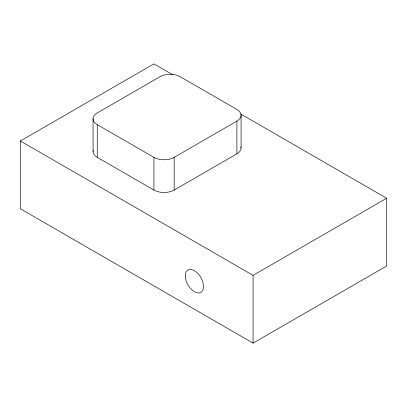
<?xml version="1.0" encoding="UTF-8"?>
<svg xmlns="http://www.w3.org/2000/svg" width="407" height="407" viewBox="0 0 407 407"><rect width="100%" height="100%" fill="white"/><g stroke="black" fill="none" stroke-linecap="round" stroke-linejoin="round"><path stroke-width="0.61" d="M240.847 114.062L386.65 198.24L386.65 266.01L253.083 343.126L20.35 208.76L20.35 140.99L153.917 63.874L172.624 74.674M97.253 124.634L153.917 157.346A14.311 8.262 0 0 0 174.155 157.346L236.894 121.128A14.311 8.262 0 0 0 236.894 109.442L180.225 76.725A14.311 8.262 0 0 0 159.992 76.725L97.253 112.948A14.311 8.262 0 0 0 97.253 124.634L97.253 157.346L153.917 190.064A14.311 8.262 0 0 0 174.155 190.064L236.894 153.841A14.311 8.262 0 0 0 240.959 146.922M20.35 140.99L253.083 275.356L386.65 198.24M253.083 275.356L253.083 343.126M241.081 115.283L241.081 148M236.894 121.128L236.894 153.841M174.155 157.346L174.155 190.064M153.917 157.346L153.917 190.064M93.061 118.788L93.061 151.506M97.253 157.346A14.311 8.262 0 0 1 93.183 150.427M185.307 276.638A12.882 7.438 60 0 0 199.45 292.862A12.882 7.438 60 0 0 198.423 274.094A12.882 7.438 60 0 0 185.307 276.638"/></g></svg>
